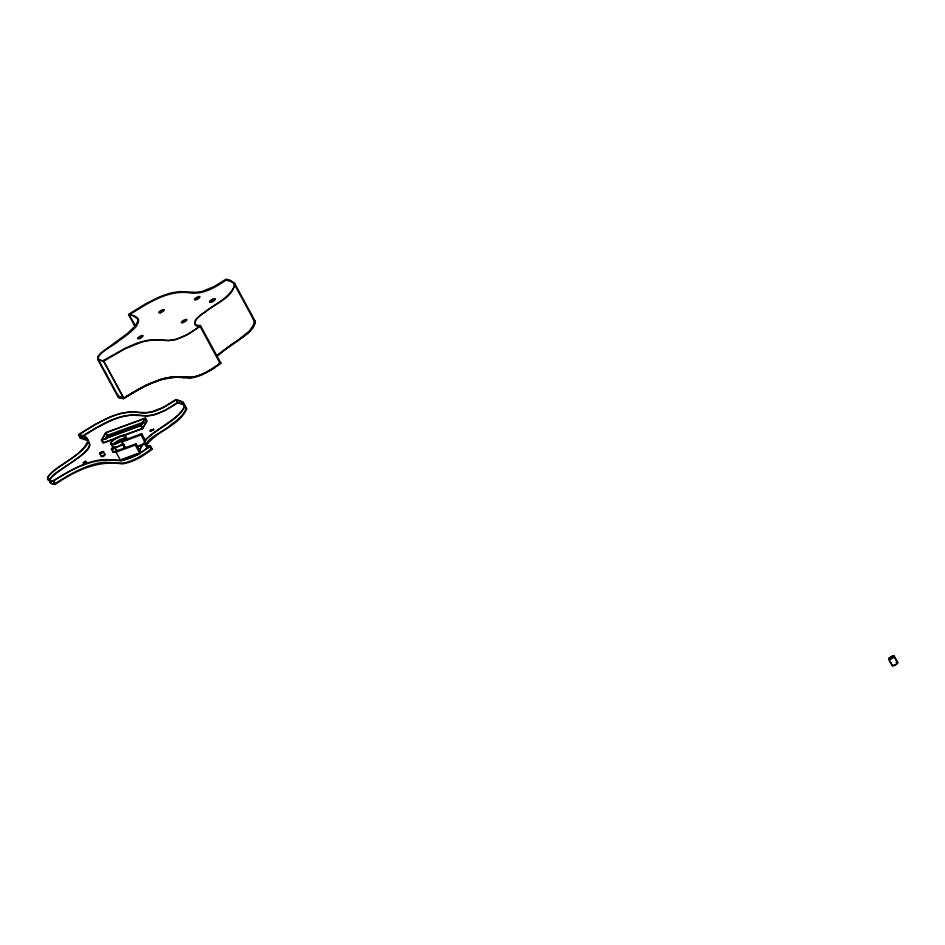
<?xml version="1.0" encoding="UTF-8"?>
<svg xmlns="http://www.w3.org/2000/svg" width="945" height="945" viewBox="0 0 945 945"><rect width="100%" height="100%" fill="white"/><g stroke="black" fill="none" stroke-linecap="round" stroke-linejoin="round"><path stroke-width="1.42" d="M118.231 395.471L119.566 397.432L123.866 398.128L145.766 385.513L163.048 378.697L174.258 376.866L193.512 377.232L201.58 374.657L210.215 370.062M254.181 323.627L254.205 322.942M254.134 324.005L249.48 330.927L237.23 340.791M117.617 395.813L117.806 394.963M123.441 444.646L124.315 444.847M146.44 445.449C156.823 430.471 179.077 426.112 186.756 408.901L184.83 405.204L177.766 402.794L175.983 399.511L163.544 407.165L151.755 411.843L145.542 412.622L129.737 411.878L122.389 412.977A34.93 10.549 -28.5 0 0 107.742 418.044L94.807 424.612L78.553 434.641M101.351 440.11L105.604 432.656L145.506 418.044L147.007 420.785L142.754 428.239L102.851 442.862L101.351 440.11L141.266 425.486L145.506 418.044M119.094 437.322L103.844 442.91L102.072 439.626L105.994 432.739L144.798 418.529L146.581 421.813L142.66 428.687L121.87 436.306M104.966 439.13L107.092 435.409L142.872 422.297M105.805 439.472L107.765 436.023L146.581 421.813M116.046 452.159L116.814 450.812L136.056 443.76L140.498 451.934L139.73 453.281L120.476 460.333L116.046 452.159L135.289 445.107L136.056 443.76M124.929 447.93L121.728 442.036L122.496 440.689L141.738 433.637L145.589 440.713M102.072 439.626L140.876 425.404L144.798 418.529M121.728 442.036L140.97 434.983L141.738 433.637M150.172 430.861L150.657 429.999L153.692 429.538L150.468 431.392L150.172 430.861L153.692 429.538M139.175 450.422L142.671 444.28L139.458 450.966M150.468 431.392L150.657 429.999M153.397 428.995L153.196 430.388M140.014 453.824L140.781 452.478M219.382 363.093A40.647 12.273 -28.5 0 0 220.846 363.187L220.976 363.175M253.213 327.596L255.374 322.871L254.996 320.887L234.608 283.311L230.249 280.216L226.009 279.188L213.57 286.843L201.781 291.521L195.568 292.312L179.751 291.556L172.415 292.655A34.93 10.549 -28.5 0 0 157.756 297.722L144.821 304.29L128.555 314.342M253.248 327.525L248.122 332.864M80.301 437.96L96.591 427.896L109.514 421.328A34.93 10.549 -28.5 0 1 124.173 416.261L131.509 415.162L147.325 415.906L153.539 415.127L165.328 410.449L177.766 402.794M216.996 356.029L226.835 348.055M217.114 356.324L220.279 353.383M216.854 355.84L217.799 354.942M102.367 455.998C101.942 458.502 107.352 453.033 102.592 455.821M217.917 354.824L219.76 353.265A34.221 10.336 -28.5 0 1 222.075 351.481L225.997 348.646M219.358 364.392L220.882 363.116L200.494 325.541C189.921 333.514 177.365 341.877 163.485 340.165M112.136 459.955C90.224 457.144 70.745 470.882 52.766 480.875C50.534 481.17 46.494 479.717 48.23 476.835C59.381 462.814 80.254 457.841 87.85 441.02L85.806 437.299L78.506 434.901L80.29 438.185L87.59 440.583L89.633 444.304C92.799 455.384 31.35 480.922 55.082 484.502C74.726 470.893 97.89 459.908 122.248 463.936C133.469 462.247 143.439 455.986 152.251 449.147L150.468 445.863C141.655 452.702 131.686 458.963 120.476 460.652C96.106 456.624 72.954 467.61 53.298 481.218C37.41 480.993 58.46 466.948 62.122 464.822M102.556 360.907L125.39 348.15L136.588 343.307L145.506 340.684L152.653 339.692L168.883 340.637L175.711 339.668L187.677 334.601L200.033 326.415L220.126 363.459L205.573 372.791M112.75 460.014C122.637 461.892 132.217 457.593 140.486 452.584C143.569 452.064 152.145 441.469 150.373 449.631C143.416 454.852 135.82 459.459 127.457 462.034C117.759 464.999 107.588 460.451 97.807 463.31C82.215 466.771 68.335 475.276 54.952 483.627C50.534 484.891 47.061 480.119 51.467 477.225C56.015 469.216 110.801 444.493 80.49 437.311L79.002 434.558C96.65 423.75 115.999 410.13 137.852 412.433C151.814 415.257 164.713 407.389 175.782 399.912C199.383 404.803 166.533 423.077 160.934 427.872M248.169 332.794L241.188 338.416M149.664 446.241C133.812 444.717 156.563 431.038 159.988 428.534M220.244 353.454L222.985 351.292M218.555 364.475L218.756 363.825M218.354 364.616L214.987 367.026M218.212 365.254L219.394 364.321M237.372 341.192L241.223 338.345M222.949 351.363L226.186 348.977M218.26 365.183L213.475 368.503M235.246 342.196L233.533 343.401M233.498 343.921L237.408 341.121M226.765 348.315C235.305 339.964 253.626 334.719 254.429 321.182L234.065 283.701L230.923 281.433L226.091 280.122C215.035 287.599 202.124 295.478 188.173 292.655C166.32 290.339 146.959 303.971 129.311 314.779L135.596 326.344M227.107 347.866L232.116 344.382M226.15 349.048L233.533 343.85M232.399 344.193L233.25 343.59M62.405 464.869C68.394 459.636 104.93 439.732 79.002 434.558M147.644 448.379C139.293 440.122 168.056 429.999 171.045 424.506C177.66 420.466 196.572 404.862 177.27 402.653C166.816 409.551 154.956 417.3 141.821 415.434M215.283 367.274L211.538 369.719M214.184 367.77L210.889 369.838M82.676 435.881C99.839 425.439 118.81 412.658 139.978 415.245M135.56 327.537L128.532 314.59L132.902 315.595L137.438 318.701L137.875 320.698L135.796 325.375L127.374 333.479L100.867 352.946L97.819 356.489L97.63 359.383L103.773 361.096L124.87 348.882L141.844 341.972L152.547 339.928L163.662 340.294M123.972 398.436L139.187 389.175M126.795 396.085L124.008 397.857L119.164 396.498M127.102 395.884L128.638 394.939M123.358 398.672L131.851 393.392M114.699 451.273C111.274 453.919 118.597 450.966 115.751 450.8M128.945 394.75L130.729 393.663M131.024 393.474L138.064 389.399M211.574 369.649L207.274 372.176M138.383 389.222L145.837 385.312M139.151 389.245L151.684 382.985L165.895 378.26M204.994 373.358L207.309 372.106M204.994 372.921L197.718 375.945L191.398 377.303A36.016 10.879 -28.5 0 1 189.461 377.386L184.499 377.09M146.333 385.076L159.87 379.477L171.388 376.854A56.487 17.057 -28.5 0 1 173.726 376.642L184.31 377.067M202.655 374.468L205.03 373.287M145.743 385.796L151.649 383.056M200.269 375.472L202.691 374.397M122.897 398.554L123.712 398.577L103.324 360.895M113.731 447.587C108.498 450.375 116.979 447.989 113.731 447.587A8.009 2.422 -28.5 0 1 112.927 446.3M197.871 376.358L200.305 375.401M137.202 446.288L144.077 443.748M137.498 446.82L144.372 444.28M121.539 459.518L136.694 453.919M120.771 460.877L138.643 454.332M197.918 376.287L193.134 377.646M161.642 379.394L176.089 377.185M195.532 377.02L190.843 377.976M169.616 377.669L172.994 377.327M188.492 378.094L190.878 377.906M123.712 398.471L119.684 398.117L118.019 396.959L97.63 359.383M188.527 378.024L183.838 377.811M176.042 377.256L178.865 377.291M200.033 326.415C187.89 326.427 199.82 314.248 204.959 312.5C213.924 303.605 233.226 298.313 234.336 284.15M220.126 363.459L218.767 363.353M102.721 361.084C87.649 357.801 116.448 344.193 118.491 341.062C125.047 336.585 152.759 318.134 129.311 314.779M178.829 377.362L183.873 377.74M121.291 398.377L122.129 398.459M140.592 415.304L141.218 415.375M175.983 399.511L183.047 401.92L184.972 405.618C177.884 420.749 159.859 426.597 148.117 437.653C144.644 439.437 142.766 445.615 148.211 445.662A40.647 12.273 -28.5 0 0 150.468 445.863M119.72 398.046L120.487 398.247M147.763 448.284L146.31 446.229M118.42 397.479L117.652 395.742M253.461 319.174L254.996 320.887M253.414 319.245L255.339 322.942M253.827 320.308L254.429 321.182M894.23 656.114A3.201 0.969 -28.5 0 1 890.332 659.137A3.201 0.969 -28.5 0 1 889.647 657.602A3.201 0.969 -28.5 0 1 894.23 656.114L897.726 662.551M893.958 656.255A2.894 0.874 -28.5 0 1 890.426 658.996A2.894 0.874 -28.5 0 1 889.812 657.602A2.894 0.874 -28.5 0 1 893.958 656.255L897.455 662.693M888.843 658.984L892.34 665.422M888.572 659.126L892.068 665.563M175.782 399.912L177.27 402.653M141.266 425.486L142.754 428.239M140.876 425.404L142.66 428.687M103.773 361.096L123.866 398.128M140.97 434.983L144.809 442.059M98.481 359.608L118.574 396.64M135.289 445.107L139.73 453.281M125.614 437.192L127.102 439.945A8.647 2.611 -28.5 0 0 119.944 439.614A8.647 2.611 -28.5 0 0 112.231 446.926A8.647 2.611 -28.5 0 0 123.382 443.477M122.933 444.788L124.421 447.54M115.231 447.611L116.719 450.352M105.994 432.739L107.765 436.023M105.604 432.656L107.092 435.409M110.849 442.603L111.971 444.67M111.404 449.005L112.892 451.757M103.525 451.899L105.013 454.639M99.698 453.305L101.186 456.045M53.463 480.875L54.952 483.627M53.298 481.218L55.082 484.502M125.201 448.107L125.201 448.048A2.244 0.673 -28.5 0 1 125.201 446.749M234.608 283.311L234.998 285.296C227.899 300.427 209.885 306.274 198.143 317.331C194.658 319.115 192.792 325.293 198.237 325.352A40.647 12.273 -28.5 0 0 200.494 325.541M896.273 662.445A3.201 0.969 -28.5 0 1 897.36 663.425A3.201 0.969 -28.5 0 1 893.403 665.705A3.201 0.969 -28.5 0 1 892.505 664.618M896.309 662.563A2.894 0.874 -28.5 0 1 897.124 663.484A2.894 0.874 -28.5 0 1 893.698 665.504A2.894 0.874 -28.5 0 1 892.553 664.772M115.715 449.938A2.244 0.673 -28.5 0 1 116.483 450.659A2.244 0.673 -28.5 0 1 113.565 452.242A2.244 0.673 -28.5 0 1 113.376 451.214M104.482 454.132A2.244 0.673 -28.5 0 1 104.576 455.147A2.244 0.673 -28.5 0 1 101.812 456.541A2.244 0.673 -28.5 0 1 101.528 455.632M124.267 445.095A2.244 0.673 -28.5 0 1 123.275 444.374M152.251 449.147A40.647 12.273 -28.5 0 1 151.554 449.111M126.287 438.882A8.009 2.422 -28.5 0 1 127.15 439.791M123.405 443.949A8.009 2.422 -28.5 0 1 115.054 447.517M114.002 444.611A8.009 2.422 -28.5 0 1 124.964 438.858M83.254 462.778C87.2 463.44 86.905 458.774 83.278 462.707M83.55 463.31C87.613 463.924 87.046 459.294 83.55 463.31M100.194 453.222L103.029 451.875L100.241 453.104M139.624 337.672L141.313 336.845L139.636 337.637M160.827 311.791L162.528 310.976L160.827 311.791M183.377 321.643L185.078 320.839L183.389 321.607M196.489 298.726L198.178 297.888L196.513 298.644M160.485 312.736A3.154 0.957 -28.5 0 0 164.3 309.747A3.154 0.957 -28.5 0 0 159.776 311.248A3.154 0.957 -28.5 0 0 160.485 312.736M211.29 302.034A3.201 0.969 -28.5 0 0 215.2 299.01A3.201 0.969 -28.5 0 0 210.617 300.498A3.201 0.969 -28.5 0 0 211.29 302.034M211.397 301.892A2.894 0.874 -28.5 0 0 214.928 299.152A2.894 0.874 -28.5 0 0 210.782 300.498A2.894 0.874 -28.5 0 0 211.397 301.892M139.281 338.629A3.154 0.957 -28.5 0 0 143.097 335.64A3.154 0.957 -28.5 0 0 138.561 337.141A3.154 0.957 -28.5 0 0 139.281 338.629M183.047 322.599A3.154 0.957 -28.5 0 0 186.85 319.611A3.154 0.957 -28.5 0 0 182.326 321.111A3.154 0.957 -28.5 0 0 183.047 322.599M196.147 299.671A3.154 0.957 -28.5 0 0 199.962 296.683A3.154 0.957 -28.5 0 0 195.426 298.183A3.154 0.957 -28.5 0 0 196.147 299.671M114.971 444.126A8.647 2.611 -28.5 0 0 125.909 435.964A8.647 2.611 -28.5 0 0 113.813 439.614A8.647 2.611 -28.5 0 0 114.971 444.126M112.479 449.407A2.244 0.673 -28.5 0 0 115.314 447.292A2.244 0.673 -28.5 0 0 112.171 448.237A2.244 0.673 -28.5 0 0 112.479 449.407M100.761 453.694A2.244 0.673 -28.5 0 0 103.596 451.58A2.244 0.673 -28.5 0 0 100.465 452.525A2.244 0.673 -28.5 0 0 100.761 453.694M115.207 443.807A8.009 2.422 -28.5 0 0 125.331 436.259A8.009 2.422 -28.5 0 0 114.144 439.638A8.009 2.422 -28.5 0 0 115.207 443.807"/></g></svg>
